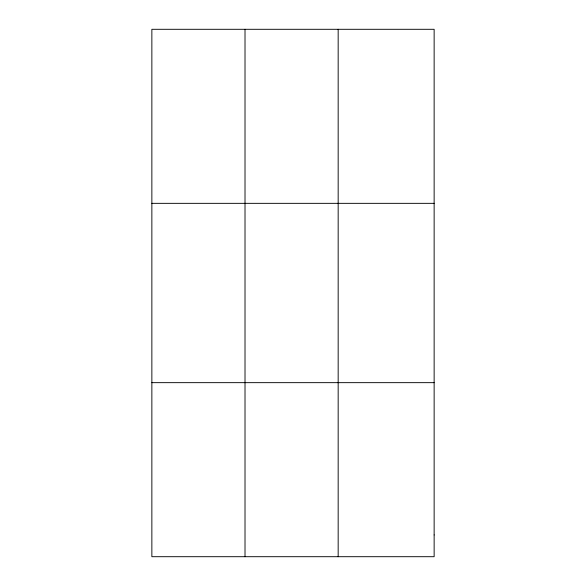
<?xml version="1.0" encoding="UTF-8"?>
<svg xmlns="http://www.w3.org/2000/svg" width="586" height="586" viewBox="0 0 586 586"><rect width="100%" height="100%" fill="white"/><g stroke="black" fill="none" stroke-linecap="round" stroke-linejoin="round"><path stroke-width="0.88" d="M245.014 29.3L245.014 556.7M338.166 29.3L338.166 556.7M151.862 203.342L434.138 203.342M151.862 382.658L434.138 382.658M434.138 534.945L434.138 556.7L151.862 556.7L151.862 29.3L434.138 29.3L434.138 534.945"/></g></svg>
